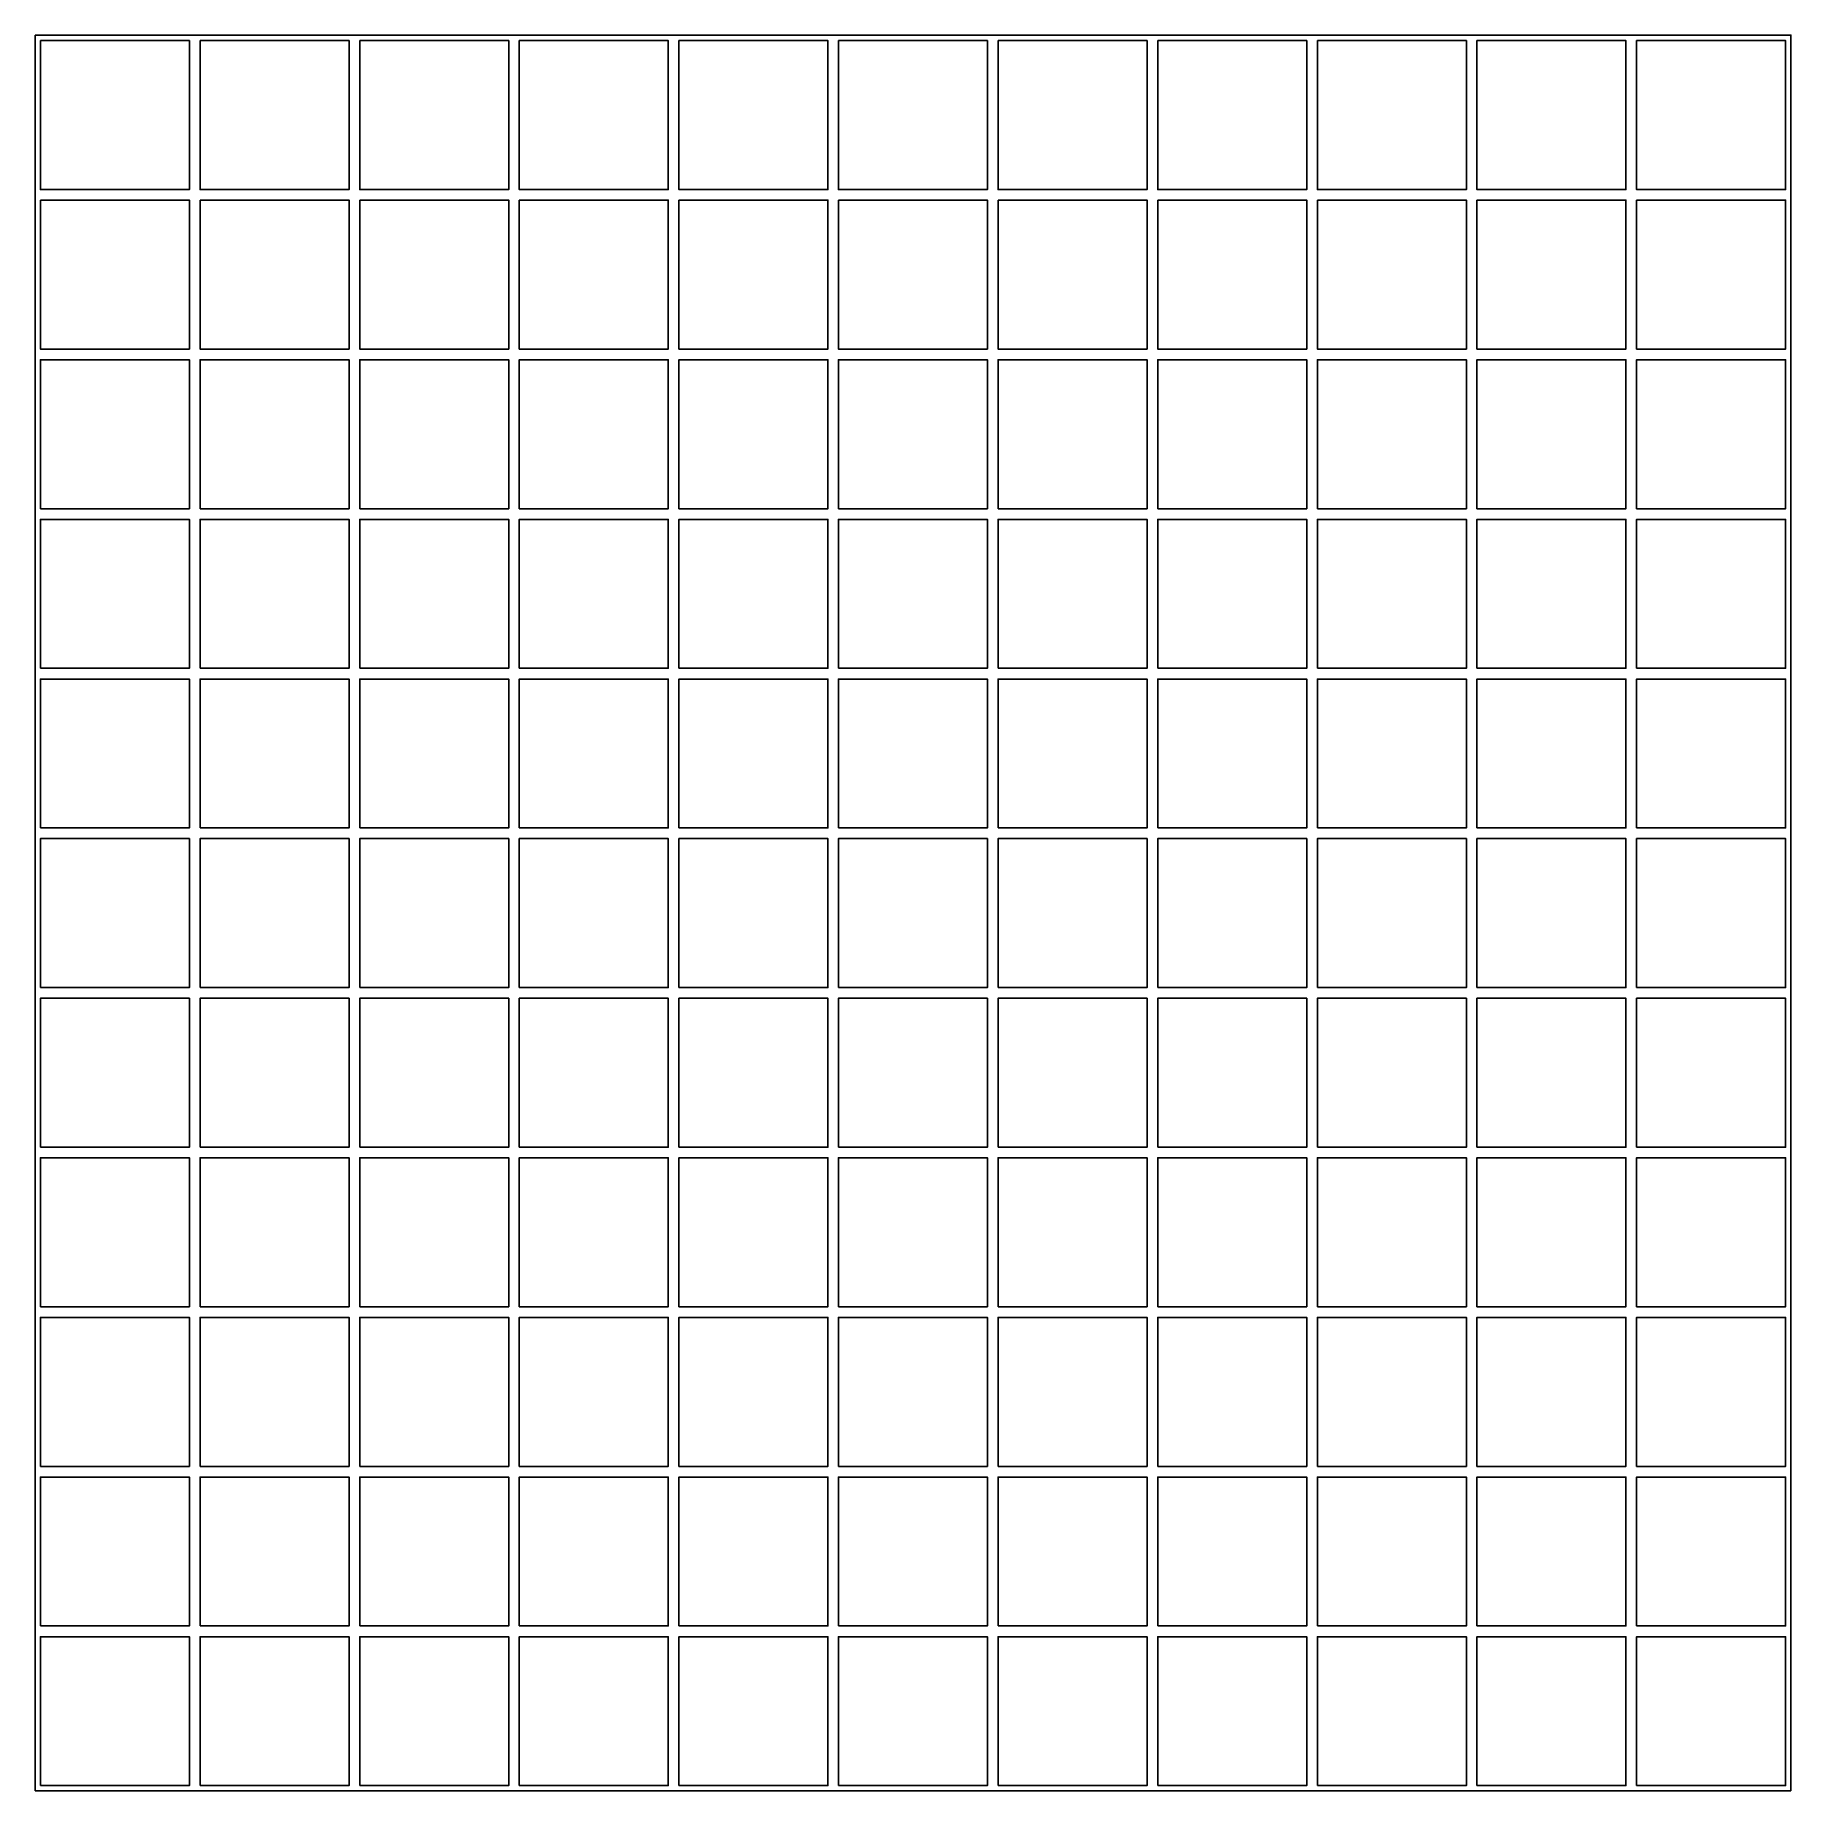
# Model space of a CAD drawing. Header units: millimetres. Extents: x 25 to 40.1, y 15.1 to 30.2.
import ezdxf

# ---------------------------------------------------------------- set-up
doc = ezdxf.new("R2010")
doc.units = ezdxf.units.MM
doc.header["$MEASUREMENT"] = 0
doc.layers.add('Default', color=18, linetype='Continuous', true_color=0x000000)

msp = doc.modelspace()

# ---------------------------------------------------------------- linework, layer by layer
at = {"layer": 'Default'}
for p in [(25.022, 30.24), (40.142, 15.12)]:
    msp.add_line(p, (25.022, 15.12), dxfattribs=at)
for points in [[(40.142, 15.12), (40.142, 30.24), (25.022, 30.24)], [(25.068, 30.193), (26.351, 30.193), (26.351, 28.91), (25.068, 28.91), (25.068, 30.193)], [(26.442, 30.193), (27.725, 30.193), (27.725, 28.91), (26.442, 28.91), (26.442, 30.193)], [(27.817, 30.193), (29.1, 30.193), (29.1, 28.91), (27.817, 28.91), (27.817, 30.193)], [(29.191, 30.193), (30.474, 30.193), (30.474, 28.91), (29.191, 28.91), (29.191, 30.193)], [(30.566, 30.193), (31.849, 30.193), (31.849, 28.91), (30.566, 28.91), (30.566, 30.193)], [(31.94, 30.193), (33.223, 30.193), (33.223, 28.91), (31.94, 28.91), (31.94, 30.193)], [(33.315, 30.193), (34.598, 30.193), (34.598, 28.91), (33.315, 28.91), (33.315, 30.193)], [(34.689, 30.193), (35.972, 30.193), (35.972, 28.91), (34.689, 28.91), (34.689, 30.193)], [(36.064, 30.193), (37.347, 30.193), (37.347, 28.91), (36.064, 28.91), (36.064, 30.193)], [(37.438, 30.193), (38.721, 30.193), (38.721, 28.91), (37.438, 28.91), (37.438, 30.193)], [(38.813, 30.193), (40.096, 30.193), (40.096, 28.91), (38.813, 28.91), (38.813, 30.193)], [(25.068, 28.819), (26.351, 28.819), (26.351, 27.536), (25.068, 27.536), (25.068, 28.819)], [(26.442, 28.819), (27.725, 28.819), (27.725, 27.536), (26.442, 27.536), (26.442, 28.819)], [(27.817, 28.819), (29.1, 28.819), (29.1, 27.536), (27.817, 27.536), (27.817, 28.819)], [(29.191, 28.819), (30.474, 28.819), (30.474, 27.536), (29.191, 27.536), (29.191, 28.819)], [(30.566, 28.819), (31.849, 28.819), (31.849, 27.536), (30.566, 27.536), (30.566, 28.819)], [(31.94, 28.819), (33.223, 28.819), (33.223, 27.536), (31.94, 27.536), (31.94, 28.819)], [(33.315, 28.819), (34.598, 28.819), (34.598, 27.536), (33.315, 27.536), (33.315, 28.819)], [(34.689, 28.819), (35.972, 28.819), (35.972, 27.536), (34.689, 27.536), (34.689, 28.819)], [(36.064, 28.819), (37.347, 28.819), (37.347, 27.536), (36.064, 27.536), (36.064, 28.819)], [(37.438, 28.819), (38.721, 28.819), (38.721, 27.536), (37.438, 27.536), (37.438, 28.819)], [(38.813, 28.819), (40.096, 28.819), (40.096, 27.536), (38.813, 27.536), (38.813, 28.819)], [(25.068, 26.161), (26.351, 26.161), (26.351, 27.444), (25.068, 27.444), (25.068, 26.161)], [(26.442, 26.161), (27.725, 26.161), (27.725, 27.444), (26.442, 27.444), (26.442, 26.161)], [(27.817, 26.161), (29.1, 26.161), (29.1, 27.444), (27.817, 27.444), (27.817, 26.161)], [(29.191, 26.161), (30.474, 26.161), (30.474, 27.444), (29.191, 27.444), (29.191, 26.161)], [(30.566, 26.161), (31.849, 26.161), (31.849, 27.444), (30.566, 27.444), (30.566, 26.161)], [(31.94, 26.161), (33.223, 26.161), (33.223, 27.444), (31.94, 27.444), (31.94, 26.161)], [(33.315, 26.161), (34.598, 26.161), (34.598, 27.444), (33.315, 27.444), (33.315, 26.161)], [(34.689, 26.161), (35.972, 26.161), (35.972, 27.444), (34.689, 27.444), (34.689, 26.161)], [(36.064, 26.161), (37.347, 26.161), (37.347, 27.444), (36.064, 27.444), (36.064, 26.161)], [(37.438, 26.161), (38.721, 26.161), (38.721, 27.444), (37.438, 27.444), (37.438, 26.161)], [(38.813, 26.161), (40.096, 26.161), (40.096, 27.444), (38.813, 27.444), (38.813, 26.161)], [(25.068, 24.787), (26.351, 24.787), (26.351, 26.07), (25.068, 26.07), (25.068, 24.787)], [(26.442, 24.787), (27.725, 24.787), (27.725, 26.07), (26.442, 26.07), (26.442, 24.787)], [(27.817, 24.787), (29.1, 24.787), (29.1, 26.07), (27.817, 26.07), (27.817, 24.787)], [(29.191, 24.787), (30.474, 24.787), (30.474, 26.07), (29.191, 26.07), (29.191, 24.787)], [(30.566, 24.787), (31.849, 24.787), (31.849, 26.07), (30.566, 26.07), (30.566, 24.787)], [(31.94, 24.787), (33.223, 24.787), (33.223, 26.07), (31.94, 26.07), (31.94, 24.787)], [(33.315, 24.787), (34.598, 24.787), (34.598, 26.07), (33.315, 26.07), (33.315, 24.787)], [(34.689, 24.787), (35.972, 24.787), (35.972, 26.07), (34.689, 26.07), (34.689, 24.787)], [(36.064, 24.787), (37.347, 24.787), (37.347, 26.07), (36.064, 26.07), (36.064, 24.787)], [(37.438, 24.787), (38.721, 24.787), (38.721, 26.07), (37.438, 26.07), (37.438, 24.787)], [(38.813, 24.787), (40.096, 24.787), (40.096, 26.07), (38.813, 26.07), (38.813, 24.787)], [(25.068, 23.412), (26.351, 23.412), (26.351, 24.695), (25.068, 24.695), (25.068, 23.412)], [(26.442, 23.412), (27.725, 23.412), (27.725, 24.695), (26.442, 24.695), (26.442, 23.412)], [(27.817, 23.412), (29.1, 23.412), (29.1, 24.695), (27.817, 24.695), (27.817, 23.412)], [(29.191, 23.412), (30.474, 23.412), (30.474, 24.695), (29.191, 24.695), (29.191, 23.412)], [(30.566, 23.412), (31.849, 23.412), (31.849, 24.695), (30.566, 24.695), (30.566, 23.412)], [(31.94, 23.412), (33.223, 23.412), (33.223, 24.695), (31.94, 24.695), (31.94, 23.412)], [(33.315, 23.412), (34.598, 23.412), (34.598, 24.695), (33.315, 24.695), (33.315, 23.412)], [(34.689, 23.412), (35.972, 23.412), (35.972, 24.695), (34.689, 24.695), (34.689, 23.412)], [(36.064, 23.412), (37.347, 23.412), (37.347, 24.695), (36.064, 24.695), (36.064, 23.412)], [(37.438, 23.412), (38.721, 23.412), (38.721, 24.695), (37.438, 24.695), (37.438, 23.412)], [(38.813, 23.412), (40.096, 23.412), (40.096, 24.695), (38.813, 24.695), (38.813, 23.412)], [(25.068, 22.038), (26.351, 22.038), (26.351, 23.321), (25.068, 23.321), (25.068, 22.038)], [(26.442, 22.038), (27.725, 22.038), (27.725, 23.321), (26.442, 23.321), (26.442, 22.038)], [(27.817, 22.038), (29.1, 22.038), (29.1, 23.321), (27.817, 23.321), (27.817, 22.038)], [(29.191, 22.038), (30.474, 22.038), (30.474, 23.321), (29.191, 23.321), (29.191, 22.038)], [(30.566, 22.038), (31.849, 22.038), (31.849, 23.321), (30.566, 23.321), (30.566, 22.038)], [(31.94, 22.038), (33.223, 22.038), (33.223, 23.321), (31.94, 23.321), (31.94, 22.038)], [(33.315, 22.038), (34.598, 22.038), (34.598, 23.321), (33.315, 23.321), (33.315, 22.038)], [(34.689, 22.038), (35.972, 22.038), (35.972, 23.321), (34.689, 23.321), (34.689, 22.038)], [(36.064, 22.038), (37.347, 22.038), (37.347, 23.321), (36.064, 23.321), (36.064, 22.038)], [(37.438, 22.038), (38.721, 22.038), (38.721, 23.321), (37.438, 23.321), (37.438, 22.038)], [(38.813, 22.038), (40.096, 22.038), (40.096, 23.321), (38.813, 23.321), (38.813, 22.038)], [(25.068, 20.663), (26.351, 20.663), (26.351, 21.946), (25.068, 21.946), (25.068, 20.663)], [(26.442, 20.663), (27.725, 20.663), (27.725, 21.946), (26.442, 21.946), (26.442, 20.663)], [(27.817, 20.663), (29.1, 20.663), (29.1, 21.946), (27.817, 21.946), (27.817, 20.663)], [(29.191, 20.663), (30.474, 20.663), (30.474, 21.946), (29.191, 21.946), (29.191, 20.663)], [(30.566, 20.663), (31.849, 20.663), (31.849, 21.946), (30.566, 21.946), (30.566, 20.663)], [(31.94, 20.663), (33.223, 20.663), (33.223, 21.946), (31.94, 21.946), (31.94, 20.663)], [(33.315, 20.663), (34.598, 20.663), (34.598, 21.946), (33.315, 21.946), (33.315, 20.663)], [(34.689, 20.663), (35.972, 20.663), (35.972, 21.946), (34.689, 21.946), (34.689, 20.663)], [(36.064, 20.663), (37.347, 20.663), (37.347, 21.946), (36.064, 21.946), (36.064, 20.663)], [(37.438, 20.663), (38.721, 20.663), (38.721, 21.946), (37.438, 21.946), (37.438, 20.663)], [(38.813, 20.663), (40.096, 20.663), (40.096, 21.946), (38.813, 21.946), (38.813, 20.663)], [(25.068, 19.289), (26.351, 19.289), (26.351, 20.572), (25.068, 20.572), (25.068, 19.289)], [(26.442, 19.289), (27.725, 19.289), (27.725, 20.572), (26.442, 20.572), (26.442, 19.289)], [(27.817, 19.289), (29.1, 19.289), (29.1, 20.572), (27.817, 20.572), (27.817, 19.289)], [(29.191, 19.289), (30.474, 19.289), (30.474, 20.572), (29.191, 20.572), (29.191, 19.289)], [(30.566, 19.289), (31.849, 19.289), (31.849, 20.572), (30.566, 20.572), (30.566, 19.289)], [(31.94, 19.289), (33.223, 19.289), (33.223, 20.572), (31.94, 20.572), (31.94, 19.289)], [(33.315, 19.289), (34.598, 19.289), (34.598, 20.572), (33.315, 20.572), (33.315, 19.289)], [(34.689, 19.289), (35.972, 19.289), (35.972, 20.572), (34.689, 20.572), (34.689, 19.289)], [(36.064, 19.289), (37.347, 19.289), (37.347, 20.572), (36.064, 20.572), (36.064, 19.289)], [(37.438, 19.289), (38.721, 19.289), (38.721, 20.572), (37.438, 20.572), (37.438, 19.289)], [(38.813, 19.289), (40.096, 19.289), (40.096, 20.572), (38.813, 20.572), (38.813, 19.289)], [(25.068, 17.914), (26.351, 17.914), (26.351, 19.197), (25.068, 19.197), (25.068, 17.914)], [(26.442, 17.914), (27.725, 17.914), (27.725, 19.197), (26.442, 19.197), (26.442, 17.914)], [(27.817, 17.914), (29.1, 17.914), (29.1, 19.197), (27.817, 19.197), (27.817, 17.914)], [(29.191, 17.914), (30.474, 17.914), (30.474, 19.197), (29.191, 19.197), (29.191, 17.914)], [(30.566, 17.914), (31.849, 17.914), (31.849, 19.197), (30.566, 19.197), (30.566, 17.914)], [(31.94, 17.914), (33.223, 17.914), (33.223, 19.197), (31.94, 19.197), (31.94, 17.914)], [(33.315, 17.914), (34.598, 17.914), (34.598, 19.197), (33.315, 19.197), (33.315, 17.914)], [(34.689, 17.914), (35.972, 17.914), (35.972, 19.197), (34.689, 19.197), (34.689, 17.914)], [(36.064, 17.914), (37.347, 17.914), (37.347, 19.197), (36.064, 19.197), (36.064, 17.914)], [(37.438, 17.914), (38.721, 17.914), (38.721, 19.197), (37.438, 19.197), (37.438, 17.914)], [(38.813, 17.914), (40.096, 17.914), (40.096, 19.197), (38.813, 19.197), (38.813, 17.914)], [(25.068, 16.54), (26.351, 16.54), (26.351, 17.823), (25.068, 17.823), (25.068, 16.54)], [(26.442, 16.54), (27.725, 16.54), (27.725, 17.823), (26.442, 17.823), (26.442, 16.54)], [(27.817, 16.54), (29.1, 16.54), (29.1, 17.823), (27.817, 17.823), (27.817, 16.54)], [(29.191, 16.54), (30.474, 16.54), (30.474, 17.823), (29.191, 17.823), (29.191, 16.54)], [(30.566, 16.54), (31.849, 16.54), (31.849, 17.823), (30.566, 17.823), (30.566, 16.54)], [(31.94, 16.54), (33.223, 16.54), (33.223, 17.823), (31.94, 17.823), (31.94, 16.54)], [(33.315, 16.54), (34.598, 16.54), (34.598, 17.823), (33.315, 17.823), (33.315, 16.54)], [(34.689, 16.54), (35.972, 16.54), (35.972, 17.823), (34.689, 17.823), (34.689, 16.54)], [(36.064, 16.54), (37.347, 16.54), (37.347, 17.823), (36.064, 17.823), (36.064, 16.54)], [(37.438, 16.54), (38.721, 16.54), (38.721, 17.823), (37.438, 17.823), (37.438, 16.54)], [(38.813, 16.54), (40.096, 16.54), (40.096, 17.823), (38.813, 17.823), (38.813, 16.54)], [(25.068, 15.165), (26.351, 15.165), (26.351, 16.448), (25.068, 16.448), (25.068, 15.165)], [(26.442, 15.165), (27.725, 15.165), (27.725, 16.448), (26.442, 16.448), (26.442, 15.165)], [(27.817, 15.165), (29.1, 15.165), (29.1, 16.448), (27.817, 16.448), (27.817, 15.165)], [(29.191, 15.165), (30.474, 15.165), (30.474, 16.448), (29.191, 16.448), (29.191, 15.165)], [(30.566, 15.165), (31.849, 15.165), (31.849, 16.448), (30.566, 16.448), (30.566, 15.165)], [(31.94, 15.165), (33.223, 15.165), (33.223, 16.448), (31.94, 16.448), (31.94, 15.165)], [(33.315, 15.165), (34.598, 15.165), (34.598, 16.448), (33.315, 16.448), (33.315, 15.165)], [(34.689, 15.165), (35.972, 15.165), (35.972, 16.448), (34.689, 16.448), (34.689, 15.165)], [(36.064, 15.165), (37.347, 15.165), (37.347, 16.448), (36.064, 16.448), (36.064, 15.165)], [(37.438, 15.165), (38.721, 15.165), (38.721, 16.448), (37.438, 16.448), (37.438, 15.165)], [(38.813, 15.165), (40.096, 15.165), (40.096, 16.448), (38.813, 16.448), (38.813, 15.165)]]:
    msp.add_lwpolyline(points, dxfattribs=at)

doc.saveas('drawing.dxf')
